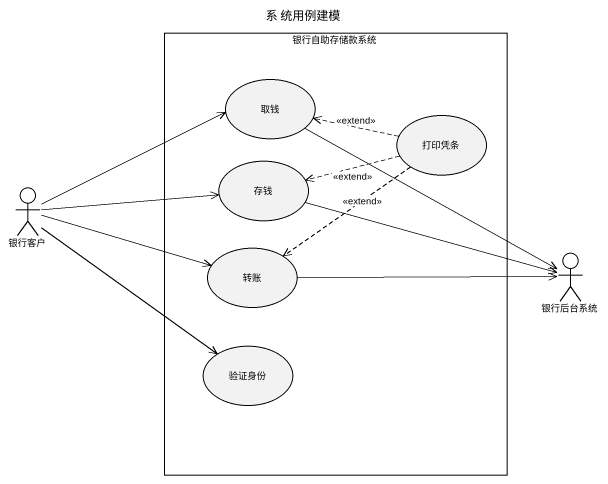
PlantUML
@startuml
title 系 统用例建模
rectangle 银行自助存储款系统 {
  usecase 取钱
  usecase 打印凭条
  usecase 存钱
  usecase 转账
  usecase 验证身份
}
actor 银行客户
actor 银行后台系统
取钱 --> 银行后台系统
打印凭条 .left.> 取钱 : <<extend>>
打印凭条 .left.> 存钱 : <<extend>>
打印凭条 ..> 转账 : <<extend>>
银行客户 -right-> 取钱
银行客户 -right-> 存钱
银行客户 -right-> 转账
银行客户 --> 验证身份
存钱 -right-> 银行后台系统
转账 -right-> 银行后台系统
@enduml
